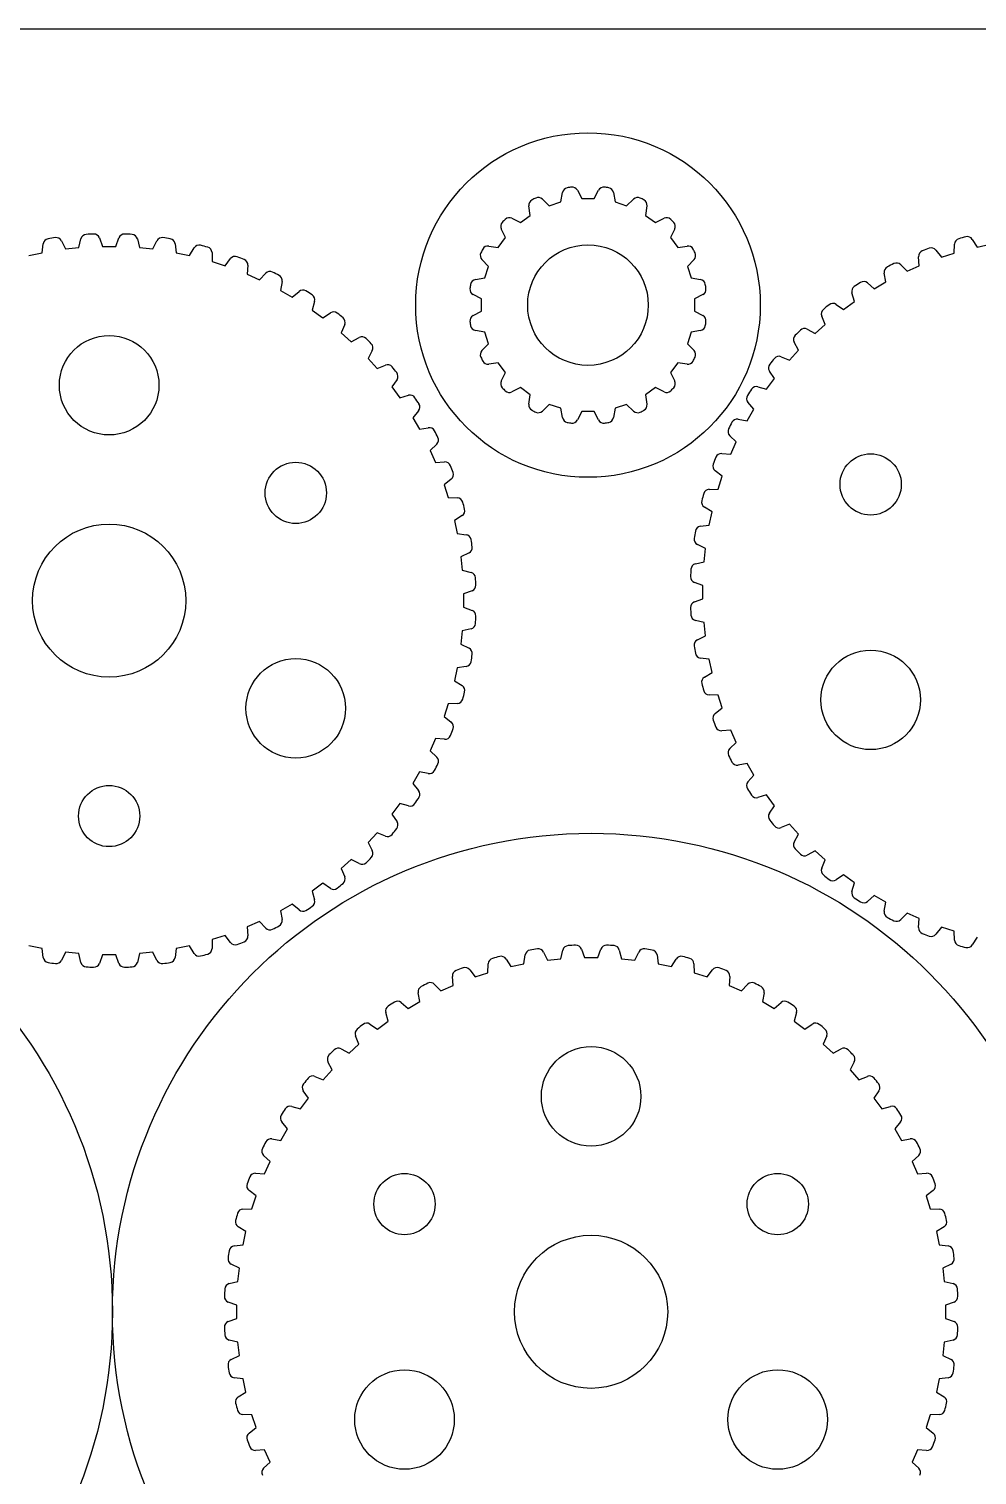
# Model space of a CAD drawing. Extents: x 0 to 420, y 0 to 595.
# Drawn here: x 97.8 to 147.3, y 162.3 to 237.8 of the extents above; entities that cross this region are included whole.
import ezdxf

# ---------------------------------------------------------------- set-up
doc = ezdxf.new("R2010")
doc.units = 0
doc.layers.add('FINAL', color=8, linetype='CONTINUOUS')

msp = doc.modelspace()

# ---------------------------------------------------------------- linework, layer by layer
at = {"layer": 'FINAL', "linetype": 'CONTINUOUS'}
for p, q in [((0, 237.845), (221.046, 237.845)), ((124.615, 228.957), (124.975, 228.609)), ((125.579, 228.805), (125.665, 229.298)), ((126.443, 229.421), (126.678, 228.98)), ((126.678, 228.98), (127.313, 228.98)), ((127.313, 228.98), (127.548, 229.421)), ((128.326, 229.298), (128.413, 228.805)), ((129.016, 228.609), (129.376, 228.957)), ((123.983, 228.104), (123.913, 228.599)), ((124.975, 228.609), (125.579, 228.805)), ((128.413, 228.805), (129.016, 228.609)), ((130.078, 228.599), (130.008, 228.104)), ((123.02, 227.95), (123.469, 227.731)), ((123.469, 227.731), (123.983, 228.104)), ((130.008, 228.104), (130.522, 227.731)), ((130.522, 227.731), (130.971, 227.95)), ((99.498, 226.771), (99.705, 226.347)), ((100.4, 226.42), (100.514, 226.878)), ((101.477, 226.928), (101.638, 226.485)), ((102.336, 226.485), (102.498, 226.928)), ((103.461, 226.878), (103.575, 226.42)), ((104.269, 226.347), (104.476, 226.771)), ((122.309, 226.43), (122.682, 226.944)), ((122.682, 226.944), (122.463, 227.393)), ((131.528, 227.393), (131.309, 226.944)), ((131.309, 226.944), (131.682, 226.43)), ((147.067, 226.851), (147.317, 226.451)), ((97.797, 226.008), (98.48, 226.153)), ((98.48, 226.153), (98.546, 226.62)), ((99.705, 226.347), (100.4, 226.42)), ((101.638, 226.485), (102.336, 226.485)), ((103.575, 226.42), (104.269, 226.347)), ((105.428, 226.62), (105.494, 226.153)), ((105.494, 226.153), (106.177, 226.008)), ((106.177, 226.008), (106.427, 226.408)), ((107.359, 226.158), (107.375, 225.687)), ((121.814, 226.499), (122.309, 226.43)), ((131.682, 226.43), (132.178, 226.499)), ((144.297, 225.47), (144.264, 225.94)), ((145.165, 226.286), (145.455, 225.914)), ((145.455, 225.914), (146.119, 226.13)), ((146.119, 226.13), (146.136, 226.601)), ((147.317, 226.451), (148, 226.596)), ((107.375, 225.687), (108.039, 225.471)), ((108.039, 225.471), (108.33, 225.843)), ((109.23, 225.497), (109.197, 225.027)), ((121.803, 225.438), (121.456, 225.798)), ((121.607, 224.834), (121.803, 225.438)), ((132.535, 225.798), (132.188, 225.438)), ((132.188, 225.438), (132.384, 224.834)), ((143.332, 225.525), (143.659, 225.186)), ((143.659, 225.186), (144.297, 225.47)), ((109.197, 225.027), (109.835, 224.743)), ((109.835, 224.743), (110.163, 225.082)), ((111.022, 224.644), (110.94, 224.18)), ((121.115, 224.747), (121.607, 224.834)), ((132.384, 224.834), (132.876, 224.747)), ((141.588, 224.577), (141.95, 224.274)), ((141.95, 224.274), (142.554, 224.623)), ((142.554, 224.623), (142.473, 225.087)), ((110.94, 224.18), (111.545, 223.831)), ((111.545, 223.831), (111.906, 224.134)), ((121.433, 223.735), (120.992, 223.969)), ((121.433, 223.1), (121.433, 223.735)), ((133, 223.969), (132.558, 223.735)), ((132.558, 223.735), (132.558, 223.1)), ((140.91, 223.598), (140.78, 224.052)), ((112.715, 223.609), (112.585, 223.155)), ((112.585, 223.155), (113.15, 222.745)), ((113.15, 222.745), (113.541, 223.009)), ((120.992, 222.865), (121.433, 223.1)), ((132.558, 223.1), (133, 222.865)), ((139.954, 223.451), (140.345, 223.188)), ((140.345, 223.188), (140.91, 223.598)), ((114.29, 222.402), (114.113, 221.965)), ((138.446, 222.161), (138.862, 221.94)), ((138.862, 221.94), (139.381, 222.407)), ((139.381, 222.407), (139.204, 222.845)), ((114.113, 221.965), (114.633, 221.497)), ((114.633, 221.497), (115.049, 221.719)), ((121.607, 222), (121.115, 222.087)), ((121.456, 221.037), (121.803, 221.396)), ((121.803, 221.396), (121.607, 222)), ((132.384, 222), (132.188, 221.396)), ((132.188, 221.396), (132.535, 221.037)), ((132.876, 222.087), (132.384, 222)), ((137.985, 221.063), (137.764, 221.48)), ((115.731, 221.037), (115.509, 220.62)), ((137.081, 220.721), (137.518, 220.544)), ((137.518, 220.544), (137.985, 221.063)), ((115.509, 220.62), (115.977, 220.101)), ((115.977, 220.101), (116.414, 220.278)), ((122.309, 220.404), (121.814, 220.335)), ((122.682, 219.891), (122.309, 220.404)), ((122.463, 219.441), (122.682, 219.891)), ((131.682, 220.404), (131.309, 219.891)), ((131.309, 219.891), (131.528, 219.441)), ((132.178, 220.335), (131.682, 220.404)), ((136.737, 219.581), (136.474, 219.971)), ((117.021, 219.529), (116.757, 219.138)), ((116.757, 219.138), (117.168, 218.573)), ((135.874, 219.145), (136.327, 219.015)), ((136.327, 219.015), (136.737, 219.581)), ((117.168, 218.573), (117.621, 218.703)), ((123.469, 219.103), (123.02, 218.884)), ((123.983, 218.73), (123.469, 219.103)), ((123.913, 218.235), (123.983, 218.73)), ((130.522, 219.103), (130.008, 218.73)), ((130.008, 218.73), (130.078, 218.235)), ((130.971, 218.884), (130.522, 219.103)), ((118.146, 217.894), (117.843, 217.533)), ((124.975, 218.225), (124.615, 217.878)), ((125.579, 218.029), (124.975, 218.225)), ((125.665, 217.536), (125.579, 218.029)), ((126.678, 217.854), (126.443, 217.413)), ((127.313, 217.854), (126.678, 217.854)), ((127.548, 217.413), (127.313, 217.854)), ((128.413, 218.029), (128.326, 217.536)), ((129.016, 218.225), (128.413, 218.029)), ((129.376, 217.878), (129.016, 218.225)), ((135.302, 217.371), (135.651, 217.976)), ((135.651, 217.976), (135.348, 218.337)), ((117.843, 217.533), (118.192, 216.928)), ((118.192, 216.928), (118.656, 217.01)), ((134.838, 217.452), (135.302, 217.371)), ((119.094, 216.15), (118.755, 215.823)), ((134.739, 216.266), (134.4, 216.593)), ((134.455, 215.628), (134.739, 216.266)), ((118.755, 215.823), (119.039, 215.185)), ((133.985, 215.661), (134.455, 215.628)), ((119.039, 215.185), (119.51, 215.218)), ((134.011, 214.47), (133.639, 214.76)), ((119.855, 214.317), (119.484, 214.027)), ((119.484, 214.027), (119.699, 213.363)), ((133.795, 213.806), (134.011, 214.47)), ((119.699, 213.363), (120.171, 213.346)), ((133.324, 213.789), (133.795, 213.806)), ((120.42, 212.415), (120.02, 212.165)), ((133.474, 212.608), (133.074, 212.858)), ((133.329, 211.925), (133.474, 212.608)), ((120.02, 212.165), (120.166, 211.482)), ((132.862, 211.859), (133.329, 211.925)), ((120.166, 211.482), (120.632, 211.416)), ((133.135, 210.7), (132.711, 210.907)), ((120.783, 210.464), (120.36, 210.257)), ((120.36, 210.257), (120.433, 209.563)), ((133.062, 210.005), (133.135, 210.7)), ((120.433, 209.563), (120.89, 209.449)), ((132.604, 209.891), (133.062, 210.005)), ((132.997, 208.767), (132.554, 208.928)), ((132.997, 208.069), (132.997, 208.767)), ((120.94, 208.486), (120.497, 208.324)), ((120.497, 208.324), (120.497, 207.626)), ((132.554, 207.907), (132.997, 208.069)), ((120.497, 207.626), (120.94, 207.465)), ((120.433, 206.388), (120.36, 205.693)), ((120.89, 206.502), (120.433, 206.388)), ((133.062, 206.83), (132.604, 206.944)), ((133.135, 206.136), (133.062, 206.83)), ((120.36, 205.693), (120.783, 205.486)), ((132.711, 205.929), (133.135, 206.136)), ((133.329, 204.911), (132.862, 204.977)), ((133.474, 204.228), (133.329, 204.911)), ((120.166, 204.468), (120.02, 203.785)), ((120.632, 204.534), (120.166, 204.468)), ((133.074, 203.978), (133.474, 204.228)), ((120.02, 203.785), (120.42, 203.535)), ((119.699, 202.587), (119.484, 201.923)), ((120.171, 202.604), (119.699, 202.587)), ((133.795, 203.03), (133.324, 203.047)), ((134.011, 202.366), (133.795, 203.03)), ((119.484, 201.923), (119.855, 201.633)), ((133.639, 202.076), (134.011, 202.366)), ((134.455, 201.208), (133.985, 201.175)), ((134.739, 200.57), (134.455, 201.208)), ((119.039, 200.765), (118.755, 200.127)), ((119.51, 200.732), (119.039, 200.765)), ((134.4, 200.243), (134.739, 200.57)), ((118.755, 200.127), (119.094, 199.8)), ((118.192, 199.022), (117.843, 198.417)), ((118.656, 198.941), (118.192, 199.022)), ((135.302, 199.465), (134.838, 199.383)), ((135.651, 198.86), (135.302, 199.465)), ((135.348, 198.499), (135.651, 198.86)), ((117.843, 198.417), (118.146, 198.056)), ((117.168, 197.378), (116.757, 196.812)), ((117.621, 197.248), (117.168, 197.378)), ((136.327, 197.82), (135.874, 197.691)), ((136.737, 197.255), (136.327, 197.82)), ((136.474, 196.865), (136.737, 197.255)), ((116.757, 196.812), (117.021, 196.422)), ((115.977, 195.849), (115.509, 195.33)), ((116.414, 195.672), (115.977, 195.849)), ((137.518, 196.292), (137.081, 196.115)), ((137.985, 195.773), (137.518, 196.292)), ((137.764, 195.356), (137.985, 195.773)), ((115.509, 195.33), (115.731, 194.914)), ((114.633, 194.453), (114.113, 193.986)), ((115.049, 194.232), (114.633, 194.453)), ((138.862, 194.896), (138.446, 194.675)), ((139.381, 194.428), (138.862, 194.896)), ((139.204, 193.991), (139.381, 194.428)), ((114.113, 193.986), (114.29, 193.548)), ((140.345, 193.648), (139.954, 193.385)), ((140.91, 193.238), (140.345, 193.648)), ((113.15, 193.205), (112.585, 192.795)), ((112.585, 192.795), (112.715, 192.342)), ((113.541, 192.942), (113.15, 193.205)), ((140.78, 192.784), (140.91, 193.238)), ((111.545, 192.119), (110.94, 191.77)), ((111.906, 191.816), (111.545, 192.119)), ((141.95, 192.562), (141.588, 192.259)), ((142.554, 192.213), (141.95, 192.562)), ((142.473, 191.749), (142.554, 192.213)), ((109.835, 191.207), (109.197, 190.923)), ((110.163, 190.868), (109.835, 191.207)), ((110.94, 191.77), (111.022, 191.306)), ((143.659, 191.65), (143.332, 191.311)), ((144.297, 191.366), (143.659, 191.65)), ((144.264, 190.896), (144.297, 191.366)), ((108.039, 190.479), (107.375, 190.263)), ((108.33, 190.107), (108.039, 190.479)), ((109.197, 190.923), (109.23, 190.453)), ((145.455, 190.922), (145.165, 190.55)), ((146.119, 190.706), (145.455, 190.922)), ((146.136, 190.235), (146.119, 190.706)), ((98.48, 189.797), (97.797, 189.942)), ((98.546, 189.33), (98.48, 189.797)), ((105.494, 189.797), (105.428, 189.33)), ((106.177, 189.942), (105.494, 189.797)), ((106.427, 189.542), (106.177, 189.942)), ((107.375, 190.263), (107.359, 189.792)), ((125.572, 189.262), (125.686, 189.719)), ((126.649, 189.77), (126.81, 189.327)), ((127.509, 189.327), (127.67, 189.77)), ((128.633, 189.719), (128.747, 189.262)), ((147.317, 190.385), (147.067, 189.985)), ((99.705, 189.603), (99.498, 189.179)), ((100.4, 189.53), (99.705, 189.603)), ((100.514, 189.072), (100.4, 189.53)), ((101.638, 189.465), (101.477, 189.022)), ((102.336, 189.465), (101.638, 189.465)), ((102.498, 189.022), (102.336, 189.465)), ((103.575, 189.53), (103.461, 189.072)), ((104.269, 189.603), (103.575, 189.53)), ((104.476, 189.179), (104.269, 189.603)), ((121.772, 188.529), (121.788, 189)), ((122.72, 189.25), (122.97, 188.85)), ((122.97, 188.85), (123.653, 188.995)), ((123.653, 188.995), (123.718, 189.462)), ((124.671, 189.613), (124.878, 189.189)), ((124.878, 189.189), (125.572, 189.262)), ((126.81, 189.327), (127.509, 189.327)), ((128.747, 189.262), (129.442, 189.189)), ((129.442, 189.189), (129.649, 189.613)), ((130.601, 189.462), (130.667, 188.995)), ((130.667, 188.995), (131.35, 188.85)), ((131.35, 188.85), (131.6, 189.25)), ((132.531, 189), (132.548, 188.529)), ((119.95, 187.869), (119.917, 188.339)), ((120.817, 188.684), (121.108, 188.313)), ((121.108, 188.313), (121.772, 188.529)), ((132.548, 188.529), (133.212, 188.313)), ((133.212, 188.313), (133.502, 188.684)), ((134.402, 188.339), (134.369, 187.869)), ((118.207, 187.022), (118.125, 187.486)), ((118.984, 187.924), (119.312, 187.585)), ((119.312, 187.585), (119.95, 187.869)), ((134.369, 187.869), (135.008, 187.585)), ((135.008, 187.585), (135.335, 187.924)), ((136.194, 187.486), (136.112, 187.022)), ((117.241, 186.975), (117.602, 186.672)), ((117.602, 186.672), (118.207, 187.022)), ((136.112, 187.022), (136.717, 186.672)), ((136.717, 186.672), (137.078, 186.975)), ((115.997, 185.586), (116.562, 185.997)), ((116.562, 185.997), (116.432, 186.45)), ((137.887, 186.45), (137.757, 185.997)), ((137.757, 185.997), (138.322, 185.586)), ((115.033, 184.806), (114.857, 185.243)), ((115.606, 185.85), (115.997, 185.586)), ((138.322, 185.586), (138.713, 185.85)), ((139.463, 185.243), (139.286, 184.806)), ((114.098, 184.56), (114.514, 184.339)), ((114.514, 184.339), (115.033, 184.806)), ((139.286, 184.806), (139.805, 184.339)), ((139.805, 184.339), (140.221, 184.56)), ((113.638, 183.462), (113.416, 183.878)), ((140.903, 183.878), (140.682, 183.462)), ((112.733, 183.119), (113.17, 182.943)), ((113.17, 182.943), (113.638, 183.462)), ((140.682, 183.462), (141.149, 182.943)), ((141.149, 182.943), (141.586, 183.119)), ((112.39, 181.979), (112.126, 182.37)), ((142.193, 182.37), (141.93, 181.979)), ((111.526, 181.544), (111.979, 181.414)), ((111.979, 181.414), (112.39, 181.979)), ((141.93, 181.979), (142.34, 181.414)), ((142.34, 181.414), (142.793, 181.544)), ((111.304, 180.374), (111.001, 180.735)), ((143.318, 180.735), (143.015, 180.374)), ((110.49, 179.851), (110.955, 179.769)), ((110.955, 179.769), (111.304, 180.374)), ((143.015, 180.374), (143.365, 179.769)), ((143.365, 179.769), (143.829, 179.851)), ((110.392, 178.664), (110.053, 178.992)), ((110.108, 178.026), (110.392, 178.664)), ((144.267, 178.992), (143.928, 178.664)), ((143.928, 178.664), (144.212, 178.026)), ((109.637, 178.059), (110.108, 178.026)), ((144.212, 178.026), (144.682, 178.059)), ((109.663, 176.869), (109.292, 177.159)), ((109.447, 176.204), (109.663, 176.869)), ((145.028, 177.159), (144.656, 176.869)), ((144.656, 176.869), (144.872, 176.204)), ((108.976, 176.188), (109.447, 176.204)), ((144.872, 176.204), (145.343, 176.188)), ((109.127, 175.007), (108.727, 175.257)), ((108.981, 174.324), (109.127, 175.007)), ((145.593, 175.257), (145.193, 175.007)), ((145.193, 175.007), (145.338, 174.324)), ((108.514, 174.258), (108.981, 174.324)), ((145.338, 174.324), (145.805, 174.258)), ((108.787, 173.099), (108.364, 173.305)), ((108.714, 172.404), (108.787, 173.099)), ((145.956, 173.305), (145.532, 173.099)), ((145.532, 173.099), (145.605, 172.404)), ((108.257, 172.29), (108.714, 172.404)), ((145.605, 172.404), (146.062, 172.29)), ((108.649, 171.166), (108.206, 171.327)), ((108.649, 170.467), (108.649, 171.166)), ((146.113, 171.327), (145.67, 171.166)), ((145.67, 171.166), (145.67, 170.467)), ((108.206, 170.306), (108.649, 170.467)), ((145.67, 170.467), (146.113, 170.306)), ((108.714, 169.229), (108.257, 169.343)), ((146.062, 169.343), (145.605, 169.229)), ((108.364, 168.328), (108.787, 168.534)), ((108.787, 168.534), (108.714, 169.229)), ((145.605, 169.229), (145.532, 168.534)), ((145.532, 168.534), (145.956, 168.328)), ((108.981, 167.31), (108.514, 167.375)), ((109.127, 166.627), (108.981, 167.31)), ((145.338, 167.31), (145.193, 166.627)), ((145.805, 167.375), (145.338, 167.31)), ((108.727, 166.377), (109.127, 166.627)), ((145.193, 166.627), (145.593, 166.377)), ((109.447, 165.429), (108.976, 165.445)), ((109.292, 164.474), (109.663, 164.764)), ((109.663, 164.764), (109.447, 165.429)), ((144.872, 165.429), (144.656, 164.764)), ((144.656, 164.764), (145.028, 164.474)), ((145.343, 165.445), (144.872, 165.429)), ((110.108, 163.607), (109.637, 163.574)), ((110.392, 162.969), (110.108, 163.607)), ((144.212, 163.607), (143.928, 162.969)), ((144.682, 163.574), (144.212, 163.607)), ((110.053, 162.641), (110.392, 162.969)), ((143.928, 162.969), (144.267, 162.641))]:
    msp.add_line(p, q, dxfattribs=at)
for centre, radius in [((126.996, 223.417), 9), ((126.996, 223.417), 3.15), ((101.987, 219.23), 2.6), ((141.76, 214.046), 1.6), ((111.734, 213.603), 1.6), ((101.987, 207.975), 4), ((111.734, 202.348), 2.6), ((141.76, 202.79), 2.6), ((101.987, 196.72), 1.6), ((77.16, 170.817), 25), ((127.16, 170.817), 25), ((127.16, 182.072), 2.6), ((117.412, 176.444), 1.6), ((136.907, 176.444), 1.6), ((127.16, 170.817), 4), ((117.412, 165.189), 2.6), ((136.907, 165.189), 2.6)]:
    msp.add_circle(centre, radius, dxfattribs=at)
for centre, radius, start, end in [((126.996, 223.417), 6.223, 115.9773, 118.0227), ((124.403, 228.737), 0.305, 46, 115.9773), ((125.966, 229.245), 0.305, 100.0227, 170), ((126.996, 223.417), 6.223, 97.9773, 100.0227), ((126.174, 229.278), 0.305, 28, 97.9773), ((127.817, 229.278), 0.305, 82.0227, 152), ((126.996, 223.417), 6.223, 79.9773, 82.0227), ((128.026, 229.245), 0.305, 10, 79.9773), ((129.588, 228.737), 0.305, 64.0227, 134), ((126.996, 223.417), 6.223, 61.9773, 64.0227), ((124.215, 228.641), 0.305, 118.0227, 188), ((129.776, 228.641), 0.305, 352, 61.9773), ((122.737, 227.526), 0.305, 136.0227, 206), ((126.996, 223.417), 6.223, 133.9773, 136.0227), ((122.886, 227.676), 0.305, 64, 133.9773), ((131.105, 227.676), 0.305, 46.0227, 116), ((126.996, 223.417), 6.223, 43.9773, 46.0227), ((131.254, 227.526), 0.305, 334, 43.9773), ((98.848, 226.578), 0.305, 99.57905, 172), ((101.987, 207.975), 19.171, 98.42095, 99.57905), ((99.224, 226.638), 0.305, 26, 98.42095), ((100.809, 226.804), 0.305, 93.57905, 166), ((101.987, 207.975), 19.171, 92.42095, 93.57905), ((101.19, 226.824), 0.305, 20, 92.42095), ((102.784, 226.824), 0.305, 87.57905, 160), ((101.987, 207.975), 19.171, 86.42095, 87.57905), ((103.165, 226.804), 0.305, 14, 86.42095), ((104.75, 226.638), 0.305, 81.57905, 154), ((101.987, 207.975), 19.171, 80.42095, 81.57905), ((105.127, 226.578), 0.305, 8, 80.42095), ((146.44, 226.591), 0.305, 105.57905, 178), ((151.507, 208.418), 19.171, 104.42095, 105.57905), ((146.809, 226.689), 0.305, 32, 104.42095), ((106.686, 226.247), 0.305, 75.57905, 148), ((101.987, 207.975), 19.171, 74.42095, 75.57905), ((107.054, 226.148), 0.305, 2, 74.42095), ((108.57, 225.655), 0.305, 69.57905, 142), ((101.987, 207.975), 19.171, 68.42095, 69.57905), ((121.675, 226.009), 0.305, 154.0227, 224), ((126.996, 223.417), 6.223, 151.9773, 154.0227), ((121.771, 226.198), 0.305, 82, 151.9773), ((132.22, 226.198), 0.305, 28.0227, 98), ((126.996, 223.417), 6.223, 25.9773, 28.0227), ((132.316, 226.009), 0.305, 316, 25.9773), ((144.569, 225.962), 0.305, 111.57905, 184), ((151.507, 208.418), 19.171, 110.42095, 111.57905), ((144.925, 226.098), 0.305, 38, 110.42095), ((108.926, 225.519), 0.305, 356, 68.42095), ((110.382, 224.87), 0.305, 63.57905, 136), ((142.773, 225.14), 0.305, 117.57905, 190), ((151.507, 208.418), 19.171, 116.42095, 117.57905), ((143.113, 225.313), 0.305, 44, 116.42095), ((101.987, 207.975), 19.171, 62.42095, 63.57905), ((110.722, 224.697), 0.305, 350, 62.42095), ((126.996, 223.417), 6.223, 169.9773, 172.0227), ((121.168, 224.447), 0.305, 100, 169.9773), ((132.823, 224.447), 0.305, 10.0227, 80), ((126.996, 223.417), 6.223, 7.9773, 10.0227), ((151.507, 208.418), 19.171, 122.42095, 123.57905), ((141.392, 224.343), 0.305, 50, 122.42095), ((112.102, 223.9), 0.305, 57.57905, 130), ((101.987, 207.975), 19.171, 56.42095, 57.57905), ((112.422, 223.693), 0.305, 344, 56.42095), ((121.135, 224.238), 0.305, 172.0227, 242), ((132.857, 224.238), 0.305, 298, 7.9773), ((141.073, 224.136), 0.305, 123.57905, 196), ((113.711, 222.756), 0.305, 51.57905, 124), ((101.987, 207.975), 19.171, 50.42095, 51.57905), ((139.487, 222.959), 0.305, 129.57905, 202), ((151.507, 208.418), 19.171, 128.42095, 129.57905), ((139.783, 223.199), 0.305, 56, 128.42095), ((114.007, 222.516), 0.305, 338, 50.42095), ((121.135, 222.596), 0.305, 118, 187.9773), ((126.996, 223.417), 6.223, 187.9773, 190.0227), ((121.168, 222.387), 0.305, 190.0227, 260), ((132.823, 222.387), 0.305, 280, 349.9773), ((132.857, 222.596), 0.305, 352.0227, 62), ((126.996, 223.417), 6.223, 349.9773, 352.0227), ((138.302, 221.892), 0.305, 62, 134.42095), ((115.192, 221.449), 0.305, 45.57905, 118), ((101.987, 207.975), 19.171, 44.42095, 45.57905), ((115.462, 221.18), 0.305, 332, 44.42095), ((138.033, 221.623), 0.305, 135.57905, 208), ((151.507, 208.418), 19.171, 134.42095, 135.57905), ((121.675, 220.825), 0.305, 136, 205.9773), ((126.996, 223.417), 6.223, 205.9773, 208.0227), ((126.996, 223.417), 6.223, 331.9773, 334.0227), ((132.316, 220.825), 0.305, 334.0227, 44), ((151.507, 208.418), 19.171, 140.42095, 141.57905), ((136.966, 220.438), 0.305, 68, 140.42095), ((116.528, 219.995), 0.305, 39.57905, 112), ((101.987, 207.975), 19.171, 38.42095, 39.57905), ((116.768, 219.699), 0.305, 326, 38.42095), ((121.771, 220.637), 0.305, 208.0227, 278), ((132.22, 220.637), 0.305, 262, 331.9773), ((136.726, 220.142), 0.305, 141.57905, 214), ((122.737, 219.308), 0.305, 154, 223.9773), ((131.254, 219.308), 0.305, 316.0227, 26), ((135.79, 218.852), 0.305, 74, 146.42095), ((117.705, 218.41), 0.305, 33.57905, 106), ((101.987, 207.975), 19.171, 32.42095, 33.57905), ((126.996, 223.417), 6.223, 223.9773, 226.0227), ((122.886, 219.158), 0.305, 226.0227, 296), ((131.105, 219.158), 0.305, 244, 313.9773), ((126.996, 223.417), 6.223, 313.9773, 316.0227), ((135.582, 218.533), 0.305, 147.57905, 220), ((151.507, 208.418), 19.171, 146.42095, 147.57905), ((117.912, 218.09), 0.305, 320, 32.42095), ((124.215, 218.193), 0.305, 172, 241.9773), ((126.996, 223.417), 6.223, 241.9773, 244.0227), ((124.403, 218.097), 0.305, 244.0227, 314), ((129.588, 218.097), 0.305, 226, 295.9773), ((126.996, 223.417), 6.223, 295.9773, 298.0227), ((129.776, 218.193), 0.305, 298.0227, 8), ((118.709, 216.709), 0.305, 27.57905, 100), ((125.966, 217.589), 0.305, 190, 259.9773), ((126.996, 223.417), 6.223, 259.9773, 262.0227), ((126.174, 217.556), 0.305, 262.0227, 332), ((127.817, 217.556), 0.305, 208, 277.9773), ((126.996, 223.417), 6.223, 277.9773, 280.0227), ((128.026, 217.589), 0.305, 280.0227, 350), ((134.612, 216.813), 0.305, 153.57905, 226), ((151.507, 208.418), 19.171, 152.42095, 153.57905), ((134.785, 217.152), 0.305, 80, 152.42095), ((101.987, 207.975), 19.171, 26.42095, 27.57905), ((118.882, 216.37), 0.305, 314, 26.42095), ((151.507, 208.418), 19.171, 158.42095, 159.57905), ((133.964, 215.357), 0.305, 86, 158.42095), ((119.531, 214.914), 0.305, 21.57905, 94), ((101.987, 207.975), 19.171, 20.42095, 21.57905), ((119.667, 214.558), 0.305, 308, 20.42095), ((133.827, 215.001), 0.305, 159.57905, 232), ((120.16, 213.042), 0.305, 15.57905, 88), ((101.987, 207.975), 19.171, 14.42095, 15.57905), ((133.236, 213.116), 0.305, 165.57905, 238), ((151.507, 208.418), 19.171, 164.42095, 165.57905), ((133.334, 213.485), 0.305, 92, 164.42095), ((120.259, 212.674), 0.305, 302, 14.42095), ((151.507, 208.418), 19.171, 170.42095, 171.57905), ((132.904, 211.557), 0.305, 98, 170.42095), ((120.59, 211.115), 0.305, 9.57905, 82), ((101.987, 207.975), 19.171, 8.42095, 9.57905), ((132.845, 211.181), 0.305, 171.57905, 244), ((120.65, 210.738), 0.305, 296, 8.42095), ((120.816, 209.153), 0.305, 3.57905, 76), ((151.507, 208.418), 19.171, 176.42095, 177.57905), ((132.678, 209.596), 0.305, 104, 176.42095), ((120.836, 208.772), 0.305, 290, 2.42095), ((101.987, 207.975), 19.171, 2.42095, 3.57905), ((132.658, 209.215), 0.305, 177.57905, 250), ((132.658, 207.621), 0.305, 110, 182.42095), ((120.836, 207.178), 0.305, 357.57905, 70), ((101.987, 207.975), 19.171, 356.42095, 357.57905), ((151.507, 208.418), 19.171, 182.42095, 183.57905), ((132.678, 207.24), 0.305, 183.57905, 256), ((120.816, 206.797), 0.305, 284, 356.42095), ((132.845, 205.655), 0.305, 116, 188.42095), ((151.507, 208.418), 19.171, 188.42095, 189.57905), ((120.59, 204.836), 0.305, 278, 350.42095), ((120.65, 205.212), 0.305, 351.57905, 64), ((101.987, 207.975), 19.171, 350.42095, 351.57905), ((132.904, 205.279), 0.305, 189.57905, 262), ((120.259, 203.277), 0.305, 345.57905, 58), ((133.236, 203.72), 0.305, 122, 194.42095), ((151.507, 208.418), 19.171, 194.42095, 195.57905), ((133.334, 203.351), 0.305, 195.57905, 268), ((120.16, 202.908), 0.305, 272, 344.42095), ((101.987, 207.975), 19.171, 344.42095, 345.57905), ((133.827, 201.835), 0.305, 128, 200.42095), ((101.987, 207.975), 19.171, 338.42095, 339.57905), ((119.667, 201.393), 0.305, 339.57905, 52), ((151.507, 208.418), 19.171, 200.42095, 201.57905), ((133.964, 201.479), 0.305, 201.57905, 274), ((119.531, 201.037), 0.305, 266, 338.42095), ((134.612, 200.023), 0.305, 134, 206.42095), ((118.882, 199.58), 0.305, 333.57905, 46), ((151.507, 208.418), 19.171, 206.42095, 207.57905), ((134.785, 199.684), 0.305, 207.57905, 280), ((118.709, 199.241), 0.305, 260, 332.42095), ((101.987, 207.975), 19.171, 332.42095, 333.57905), ((117.912, 197.86), 0.305, 327.57905, 40), ((135.582, 198.303), 0.305, 140, 212.42095), ((151.507, 208.418), 19.171, 212.42095, 213.57905), ((117.705, 197.541), 0.305, 254, 326.42095), ((101.987, 207.975), 19.171, 326.42095, 327.57905), ((135.79, 197.983), 0.305, 213.57905, 286), ((136.726, 196.694), 0.305, 146, 218.42095), ((151.507, 208.418), 19.171, 218.42095, 219.57905), ((116.528, 195.955), 0.305, 248, 320.42095), ((101.987, 207.975), 19.171, 320.42095, 321.57905), ((116.768, 196.251), 0.305, 321.57905, 34), ((136.966, 196.398), 0.305, 219.57905, 292), ((138.033, 195.213), 0.305, 152, 224.42095), ((151.507, 208.418), 19.171, 224.42095, 225.57905), ((115.192, 194.501), 0.305, 242, 314.42095), ((101.987, 207.975), 19.171, 314.42095, 315.57905), ((115.462, 194.77), 0.305, 315.57905, 28), ((138.302, 194.944), 0.305, 225.57905, 298), ((114.007, 193.434), 0.305, 309.57905, 22), ((139.487, 193.877), 0.305, 158, 230.42095), ((151.507, 208.418), 19.171, 230.42095, 231.57905), ((113.711, 193.194), 0.305, 236, 308.42095), ((101.987, 207.975), 19.171, 308.42095, 309.57905), ((139.783, 193.637), 0.305, 231.57905, 304), ((141.073, 192.7), 0.305, 164, 236.42095), ((101.987, 207.975), 19.171, 302.42095, 303.57905), ((112.422, 192.257), 0.305, 303.57905, 16), ((151.507, 208.418), 19.171, 236.42095, 237.57905), ((141.392, 192.493), 0.305, 237.57905, 310), ((110.722, 191.253), 0.305, 297.57905, 10), ((112.102, 192.05), 0.305, 230, 302.42095), ((142.773, 191.696), 0.305, 170, 242.42095), ((151.507, 208.418), 19.171, 242.42095, 243.57905), ((143.113, 191.523), 0.305, 243.57905, 316), ((108.926, 190.432), 0.305, 291.57905, 4), ((110.382, 191.08), 0.305, 224, 296.42095), ((101.987, 207.975), 19.171, 296.42095, 297.57905), ((144.569, 190.874), 0.305, 176, 248.42095), ((151.507, 208.418), 19.171, 248.42095, 249.57905), ((144.925, 190.738), 0.305, 249.57905, 322), ((107.054, 189.802), 0.305, 285.57905, 358), ((108.57, 190.295), 0.305, 218, 290.42095), ((101.987, 207.975), 19.171, 290.42095, 291.57905), ((124.02, 189.419), 0.305, 99.57905, 172), ((127.16, 170.817), 19.171, 98.42095, 99.57905), ((124.397, 189.479), 0.305, 26, 98.42095), ((125.982, 189.646), 0.305, 93.57905, 166), ((127.16, 170.817), 19.171, 92.42095, 93.57905), ((126.363, 189.666), 0.305, 20, 92.42095), ((127.957, 189.666), 0.305, 87.57905, 160), ((127.16, 170.817), 19.171, 86.42095, 87.57905), ((128.337, 189.646), 0.305, 14, 86.42095), ((129.922, 189.479), 0.305, 81.57905, 154), ((127.16, 170.817), 19.171, 80.42095, 81.57905), ((130.299, 189.419), 0.305, 8, 80.42095), ((146.44, 190.245), 0.305, 182, 254.42095), ((151.507, 208.418), 19.171, 254.42095, 255.57905), ((146.809, 190.147), 0.305, 255.57905, 328), ((98.848, 189.372), 0.305, 188, 260.42095), ((101.987, 207.975), 19.171, 260.42095, 261.57905), ((99.224, 189.313), 0.305, 261.57905, 334), ((100.809, 189.146), 0.305, 194, 266.42095), ((101.19, 189.126), 0.305, 267.57905, 340), ((102.784, 189.126), 0.305, 200, 272.42095), ((103.165, 189.146), 0.305, 273.57905, 346), ((104.75, 189.313), 0.305, 206, 278.42095), ((101.987, 207.975), 19.171, 278.42095, 279.57905), ((105.127, 189.372), 0.305, 279.57905, 352), ((106.686, 189.704), 0.305, 212, 284.42095), ((101.987, 207.975), 19.171, 284.42095, 285.57905), ((122.093, 188.989), 0.305, 105.57905, 178), ((127.16, 170.817), 19.171, 104.42095, 105.57905), ((122.461, 189.088), 0.305, 32, 104.42095), ((131.858, 189.088), 0.305, 75.57905, 148), ((127.16, 170.817), 19.171, 74.42095, 75.57905), ((132.226, 188.989), 0.305, 2, 74.42095), ((101.987, 207.975), 19.171, 266.42095, 267.57905), ((101.987, 207.975), 19.171, 272.42095, 273.57905), ((120.221, 188.36), 0.305, 111.57905, 184), ((127.16, 170.817), 19.171, 110.42095, 111.57905), ((120.577, 188.497), 0.305, 38, 110.42095), ((133.742, 188.497), 0.305, 69.57905, 142), ((127.16, 170.817), 19.171, 68.42095, 69.57905), ((134.098, 188.36), 0.305, 356, 68.42095), ((118.425, 187.539), 0.305, 117.57905, 190), ((127.16, 170.817), 19.171, 116.42095, 117.57905), ((118.765, 187.712), 0.305, 44, 116.42095), ((135.554, 187.712), 0.305, 63.57905, 136), ((127.16, 170.817), 19.171, 62.42095, 63.57905), ((135.894, 187.539), 0.305, 350, 62.42095), ((116.725, 186.534), 0.305, 123.57905, 196), ((127.16, 170.817), 19.171, 122.42095, 123.57905), ((117.045, 186.742), 0.305, 50, 122.42095), ((137.274, 186.742), 0.305, 57.57905, 130), ((127.16, 170.817), 19.171, 56.42095, 57.57905), ((137.594, 186.534), 0.305, 344, 56.42095), ((115.436, 185.597), 0.305, 56, 128.42095), ((138.884, 185.597), 0.305, 51.57905, 124), ((115.139, 185.357), 0.305, 129.57905, 202), ((127.16, 170.817), 19.171, 128.42095, 129.57905), ((127.16, 170.817), 19.171, 50.42095, 51.57905), ((139.18, 185.357), 0.305, 338, 50.42095), ((127.16, 170.817), 19.171, 134.42095, 135.57905), ((113.955, 184.291), 0.305, 62, 134.42095), ((140.364, 184.291), 0.305, 45.57905, 118), ((127.16, 170.817), 19.171, 44.42095, 45.57905), ((113.685, 184.021), 0.305, 135.57905, 208), ((140.634, 184.021), 0.305, 332, 44.42095), ((127.16, 170.817), 19.171, 140.42095, 141.57905), ((112.619, 182.837), 0.305, 68, 140.42095), ((141.7, 182.837), 0.305, 39.57905, 112), ((127.16, 170.817), 19.171, 38.42095, 39.57905), ((112.379, 182.541), 0.305, 141.57905, 214), ((141.94, 182.541), 0.305, 326, 38.42095), ((127.16, 170.817), 19.171, 146.42095, 147.57905), ((111.442, 181.251), 0.305, 74, 146.42095), ((142.877, 181.251), 0.305, 33.57905, 106), ((127.16, 170.817), 19.171, 32.42095, 33.57905), ((111.234, 180.931), 0.305, 147.57905, 220), ((143.085, 180.931), 0.305, 320, 32.42095), ((110.438, 179.551), 0.305, 80, 152.42095), ((143.882, 179.551), 0.305, 27.57905, 100), ((110.264, 179.211), 0.305, 153.57905, 226), ((127.16, 170.817), 19.171, 152.42095, 153.57905), ((127.16, 170.817), 19.171, 26.42095, 27.57905), ((144.055, 179.211), 0.305, 314, 26.42095), ((127.16, 170.817), 19.171, 158.42095, 159.57905), ((109.616, 177.755), 0.305, 86, 158.42095), ((144.703, 177.755), 0.305, 21.57905, 94), ((127.16, 170.817), 19.171, 20.42095, 21.57905), ((109.479, 177.399), 0.305, 159.57905, 232), ((144.84, 177.399), 0.305, 308, 20.42095), ((108.987, 175.883), 0.305, 92, 164.42095), ((145.332, 175.883), 0.305, 15.57905, 88), ((108.888, 175.515), 0.305, 165.57905, 238), ((127.16, 170.817), 19.171, 164.42095, 165.57905), ((145.431, 175.515), 0.305, 302, 14.42095), ((127.16, 170.817), 19.171, 14.42095, 15.57905), ((127.16, 170.817), 19.171, 170.42095, 171.57905), ((108.557, 173.956), 0.305, 98, 170.42095), ((145.762, 173.956), 0.305, 9.57905, 82), ((127.16, 170.817), 19.171, 8.42095, 9.57905), ((108.497, 173.579), 0.305, 171.57905, 244), ((145.822, 173.579), 0.305, 296, 8.42095), ((108.331, 171.994), 0.305, 104, 176.42095), ((145.989, 171.994), 0.305, 3.57905, 76), ((127.16, 170.817), 19.171, 176.42095, 177.57905), ((108.311, 171.614), 0.305, 177.57905, 250), ((146.009, 171.614), 0.305, 290, 2.42095), ((127.16, 170.817), 19.171, 2.42095, 3.57905), ((108.311, 170.02), 0.305, 110, 182.42095), ((146.009, 170.02), 0.305, 357.57905, 70), ((127.16, 170.817), 19.171, 182.42095, 183.57905), ((108.331, 169.639), 0.305, 183.57905, 256), ((145.989, 169.639), 0.305, 284, 356.42095), ((127.16, 170.817), 19.171, 356.42095, 357.57905), ((108.497, 168.054), 0.305, 116, 188.42095), ((127.16, 170.817), 19.171, 188.42095, 189.57905), ((145.822, 168.054), 0.305, 351.57905, 64), ((127.16, 170.817), 19.171, 350.42095, 351.57905), ((108.557, 167.677), 0.305, 189.57905, 262), ((145.762, 167.677), 0.305, 278, 350.42095), ((108.888, 166.118), 0.305, 122, 194.42095), ((145.431, 166.118), 0.305, 345.57905, 58), ((127.16, 170.817), 19.171, 194.42095, 195.57905), ((108.987, 165.75), 0.305, 195.57905, 268), ((145.332, 165.75), 0.305, 272, 344.42095), ((127.16, 170.817), 19.171, 344.42095, 345.57905), ((109.479, 164.234), 0.305, 128, 200.42095), ((127.16, 170.817), 19.171, 200.42095, 201.57905), ((127.16, 170.817), 19.171, 338.42095, 339.57905), ((144.84, 164.234), 0.305, 339.57905, 52), ((109.616, 163.878), 0.305, 201.57905, 274), ((144.703, 163.878), 0.305, 266, 338.42095), ((110.264, 162.422), 0.305, 134, 206.42095), ((144.055, 162.422), 0.305, 333.57905, 46)]:
    msp.add_arc(centre, radius, start, end, dxfattribs=at)

doc.saveas('drawing.dxf')
